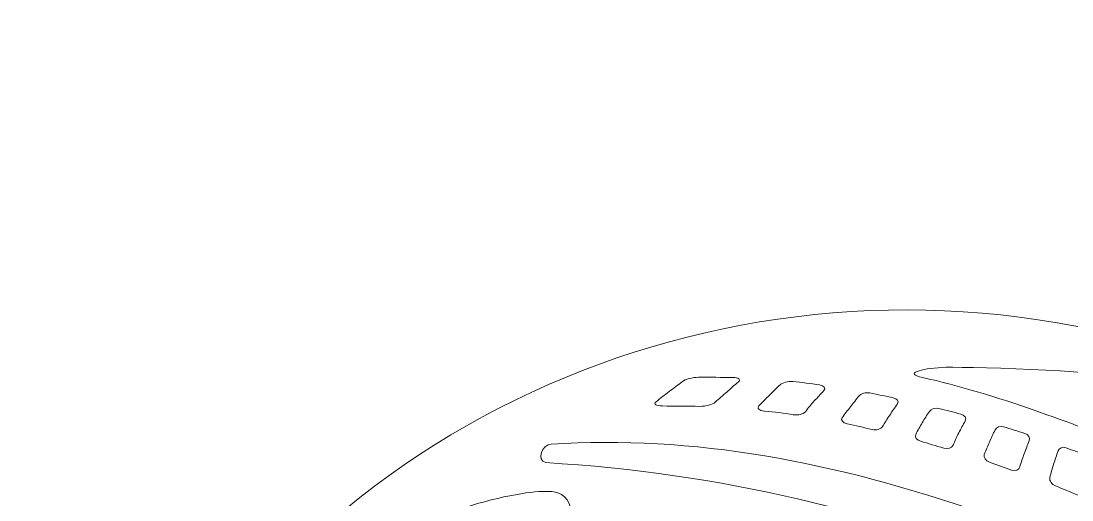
# Model space of a CAD drawing. Header units: centimetres. Extents: x -33.5 to 32.2, y -24.3 to 23.4.
# Drawn here: x -33.51 to -21.6, y 17.43 to 22.86 of the extents above; entities that cross this region are included whole.
import ezdxf

# ---------------------------------------------------------------- set-up
doc = ezdxf.new("R2010")
doc.units = ezdxf.units.CM
doc.header["$MEASUREMENT"] = 0
doc.layers.add('layer 1', color=7, linetype='Continuous')

msp = doc.modelspace()

# ---------------------------------------------------------------- linework, layer by layer
at = {"layer": 'layer 1', "color": 250, "lineweight": 9}
for points, knots in [([(-13.29595, 8.77912), (-13.29967, 8.77912), (-13.30163, 8.77912), (-13.30163, 8.77912), (-13.30163, 8.77912), (-13.09089, 11.9314), (-14.42761, 15.13756), (-16.94611, 17.21986), (-16.94611, 17.21986), (-16.98735, 17.39694), (-17.07947, 17.68816), (-17.22347, 17.82494), (-17.22347, 17.82494), (-17.66533, 18.17216), (-16.82847, 19.08744), (-17.36107, 19.3527), (-17.36107, 19.3527), (-17.92427, 19.65298), (-16.07183, 22.48824), (-16.77795, 22.53398), (-16.77795, 22.53398), (-16.83573, 22.63518), (-17.04477, 22.85702), (-17.16727, 22.84154), (-17.16727, 22.84154), (-17.99471, 22.73698), (-18.44097, 21.1196), (-19.06661, 20.28124), (-19.06661, 20.28124), (-19.25409, 20.31546), (-19.42521, 20.27638), (-19.55205, 20.0376), (-19.55205, 20.0376), (-19.73379, 19.7069), (-19.92823, 19.40512), (-20.19647, 19.37038), (-20.19647, 19.37038), (-20.39303, 19.3449), (-20.70199, 19.30496), (-20.92609, 19.25486), (-20.92609, 19.25486), (-25.42289, 20.42576), (-30.2393, 18.40144), (-32.35214, 14.15946), (-32.35214, 14.15946), (-33.2118, 12.43352), (-33.50882, 10.57142), (-33.31328, 8.7756), (-33.31328, 8.7756), (-33.31316, 8.77444), (-33.31248, 8.77912), (-33.31366, 8.77912), (-33.31366, 8.77912), (-33.31366, 3.56044), (-28.83256, -0.67012), (-23.30481, -0.67012), (-23.30481, -0.67012), (-17.77705, -0.67012), (-13.29595, 3.56044), (-13.29595, 8.77912)], [0, 0, 0, 0, 0.0625, 0.0625, 0.0625, 0.0625, 0.125, 0.125, 0.125, 0.125, 0.1875, 0.1875, 0.1875, 0.1875, 0.25, 0.25, 0.25, 0.25, 0.3125, 0.3125, 0.3125, 0.3125, 0.375, 0.375, 0.375, 0.375, 0.4375, 0.4375, 0.4375, 0.4375, 0.5, 0.5, 0.5, 0.5, 0.5625, 0.5625, 0.5625, 0.5625, 0.625, 0.625, 0.625, 0.625, 0.6875, 0.6875, 0.6875, 0.6875, 0.75, 0.75, 0.75, 0.75, 0.8125, 0.8125, 0.8125, 0.8125, 0.875, 0.875, 0.875, 0.875, 1, 1, 1, 1]), ([(-23.29455, 18.81698), (-23.51665, 18.86512), (-23.31427, 18.91624), (-23.07511, 18.93188), (-23.07511, 18.93188), (-22.93591, 18.94096), (-21.15777, 18.9035), (-21.18743, 18.81344), (-21.18743, 18.81344), (-21.29317, 18.49214), (-20.67127, 18.31164), (-20.41841, 18.3094), (-20.41841, 18.3094), (-20.30947, 18.30842), (-20.02865, 18.3384), (-19.92293, 18.47158), (-19.92293, 18.47158), (-19.84849, 18.56538), (-19.97957, 18.2698), (-19.61309, 18.04196), (-19.61309, 18.04196), (-19.41391, 17.9181), (-18.84657, 17.60444), (-18.62095, 17.78972), (-18.62095, 17.78972), (-18.48569, 17.77774), (-17.79361, 16.46364), (-18.05331, 16.58918), (-18.05331, 16.58918), (-18.91561, 17.0062), (-20.19489, 17.69782), (-21.15731, 18.11586), (-21.15731, 18.11586), (-21.44099, 18.2391), (-22.49385, 18.64326), (-23.29455, 18.81698)], [0, 0, 0, 0, 0.1, 0.1, 0.1, 0.1, 0.2, 0.2, 0.2, 0.2, 0.3, 0.3, 0.3, 0.3, 0.4, 0.4, 0.4, 0.4, 0.5, 0.5, 0.5, 0.5, 0.6, 0.6, 0.6, 0.6, 0.7, 0.7, 0.7, 0.7, 0.8, 0.8, 0.8, 0.8, 1, 1, 1, 1]), ([(-25.83459, 18.81992), (-25.70385, 18.81952), (-25.57311, 18.81926), (-25.44547, 18.8185), (-25.44547, 18.8185), (-25.38103, 18.81808), (-25.35171, 18.79352), (-25.38167, 18.76826), (-25.38167, 18.76826), (-25.42683, 18.73024), (-25.46961, 18.69072), (-25.51283, 18.65304), (-25.51283, 18.65304), (-25.55745, 18.61408), (-25.60255, 18.57728), (-25.64411, 18.53748), (-25.64411, 18.53748), (-25.67145, 18.51132), (-25.75063, 18.48992), (-25.81959, 18.49046), (-25.81959, 18.49046), (-25.95745, 18.49162), (-26.09807, 18.49326), (-26.24035, 18.49484), (-26.24035, 18.49484), (-26.31515, 18.49566), (-26.34651, 18.51692), (-26.31415, 18.54306), (-26.31415, 18.54306), (-26.26597, 18.58194), (-26.21653, 18.61992), (-26.16653, 18.6581), (-26.16653, 18.6581), (-26.11691, 18.696), (-26.06731, 18.73376), (-26.01653, 18.77196), (-26.01653, 18.77196), (-25.98317, 18.79698), (-25.90521, 18.82014), (-25.83459, 18.81992)], [0, 0, 0, 0, 0.09090909, 0.09090909, 0.09090909, 0.09090909, 0.18181818, 0.18181818, 0.18181818, 0.18181818, 0.27272727, 0.27272727, 0.27272727, 0.27272727, 0.36363636, 0.36363636, 0.36363636, 0.36363636, 0.45454545, 0.45454545, 0.45454545, 0.45454545, 0.54545455, 0.54545455, 0.54545455, 0.54545455, 0.63636364, 0.63636364, 0.63636364, 0.63636364, 0.72727273, 0.72727273, 0.72727273, 0.72727273, 0.81818182, 0.81818182, 0.81818182, 0.81818182, 1, 1, 1, 1]), ([(-24.76385, 18.7727), (-24.66247, 18.7626), (-24.56265, 18.74756), (-24.46431, 18.7334), (-24.46431, 18.7334), (-24.41097, 18.72576), (-24.38885, 18.696), (-24.41311, 18.67), (-24.41311, 18.67), (-24.45031, 18.63008), (-24.48609, 18.59136), (-24.52183, 18.55146), (-24.52183, 18.55146), (-24.55723, 18.51186), (-24.59105, 18.47074), (-24.62315, 18.42956), (-24.62315, 18.42956), (-24.64505, 18.40156), (-24.70613, 18.38688), (-24.76041, 18.3958), (-24.76041, 18.3958), (-24.86469, 18.41292), (-24.97527, 18.42672), (-25.08761, 18.43702), (-25.08761, 18.43702), (-25.14799, 18.44258), (-25.17419, 18.46878), (-25.14861, 18.49576), (-25.14861, 18.49576), (-25.11069, 18.5358), (-25.07219, 18.57534), (-25.03221, 18.6147), (-25.03221, 18.6147), (-24.99257, 18.65368), (-24.95325, 18.69296), (-24.91209, 18.73194), (-24.91209, 18.73194), (-24.88483, 18.7578), (-24.82159, 18.7785), (-24.76385, 18.7727)], [0, 0, 0, 0, 0.09090909, 0.09090909, 0.09090909, 0.09090909, 0.18181818, 0.18181818, 0.18181818, 0.18181818, 0.27272727, 0.27272727, 0.27272727, 0.27272727, 0.36363636, 0.36363636, 0.36363636, 0.36363636, 0.45454545, 0.45454545, 0.45454545, 0.45454545, 0.54545455, 0.54545455, 0.54545455, 0.54545455, 0.63636364, 0.63636364, 0.63636364, 0.63636364, 0.72727273, 0.72727273, 0.72727273, 0.72727273, 0.81818182, 0.81818182, 0.81818182, 0.81818182, 1, 1, 1, 1]), ([(-23.89269, 18.6421), (-23.80529, 18.6243), (-23.71507, 18.60588), (-23.62761, 18.58806), (-23.62761, 18.58806), (-23.57979, 18.57834), (-23.55939, 18.54666), (-23.57947, 18.51838), (-23.57947, 18.51838), (-23.60955, 18.4762), (-23.63833, 18.43358), (-23.66709, 18.39088), (-23.66709, 18.39088), (-23.69583, 18.34824), (-23.72347, 18.30492), (-23.74975, 18.26118), (-23.74975, 18.26118), (-23.76743, 18.2317), (-23.81875, 18.21632), (-23.86721, 18.22778), (-23.86721, 18.22778), (-23.96141, 18.25012), (-24.05527, 18.27466), (-24.14875, 18.29418), (-24.14875, 18.29418), (-24.19983, 18.3049), (-24.22569, 18.3331), (-24.20567, 18.36128), (-24.20567, 18.36128), (-24.17569, 18.4033), (-24.14395, 18.44432), (-24.11207, 18.4856), (-24.11207, 18.4856), (-24.08041, 18.52658), (-24.04855, 18.56786), (-24.01487, 18.60826), (-24.01487, 18.60826), (-23.99239, 18.63534), (-23.94051, 18.6518), (-23.89269, 18.6421)], [0, 0, 0, 0, 0.09090909, 0.09090909, 0.09090909, 0.09090909, 0.18181818, 0.18181818, 0.18181818, 0.18181818, 0.27272727, 0.27272727, 0.27272727, 0.27272727, 0.36363636, 0.36363636, 0.36363636, 0.36363636, 0.45454545, 0.45454545, 0.45454545, 0.45454545, 0.54545455, 0.54545455, 0.54545455, 0.54545455, 0.63636364, 0.63636364, 0.63636364, 0.63636364, 0.72727273, 0.72727273, 0.72727273, 0.72727273, 0.81818182, 0.81818182, 0.81818182, 0.81818182, 1, 1, 1, 1]), ([(-23.10991, 18.46702), (-23.02989, 18.44616), (-22.94585, 18.42474), (-22.86337, 18.4028), (-22.86337, 18.4028), (-22.81825, 18.39082), (-22.79543, 18.35554), (-22.81177, 18.3252), (-22.81177, 18.3252), (-22.83611, 18.27988), (-22.86175, 18.23536), (-22.88527, 18.18964), (-22.88527, 18.18964), (-22.90877, 18.14398), (-22.93029, 18.09748), (-22.95019, 18.0503), (-22.95019, 18.0503), (-22.96361, 18.01842), (-23.00861, 18.00262), (-23.05565, 18.01678), (-23.05565, 18.01678), (-23.14343, 18.04312), (-23.23133, 18.06906), (-23.31649, 18.09452), (-23.31649, 18.09452), (-23.36103, 18.10784), (-23.38733, 18.14268), (-23.37231, 18.17286), (-23.37231, 18.17286), (-23.34987, 18.2179), (-23.32499, 18.26184), (-23.29893, 18.305), (-23.29893, 18.305), (-23.27289, 18.34824), (-23.24595, 18.39082), (-23.21823, 18.43376), (-23.21823, 18.43376), (-23.19993, 18.46218), (-23.15241, 18.4781), (-23.10991, 18.46702)], [0, 0, 0, 0, 0.09090909, 0.09090909, 0.09090909, 0.09090909, 0.18181818, 0.18181818, 0.18181818, 0.18181818, 0.27272727, 0.27272727, 0.27272727, 0.27272727, 0.36363636, 0.36363636, 0.36363636, 0.36363636, 0.45454545, 0.45454545, 0.45454545, 0.45454545, 0.54545455, 0.54545455, 0.54545455, 0.54545455, 0.63636364, 0.63636364, 0.63636364, 0.63636364, 0.72727273, 0.72727273, 0.72727273, 0.72727273, 0.81818182, 0.81818182, 0.81818182, 0.81818182, 1, 1, 1, 1]), ([(-27.50288, 18.06102), (-24.30145, 18.27498), (-20.99583, 16.83658), (-17.51315, 14.8278), (-17.51315, 14.8278), (-17.25219, 14.67948), (-17.34307, 14.02304), (-17.43377, 14.08606), (-17.43377, 14.08606), (-20.35729, 16.04486), (-23.57839, 17.62176), (-27.56328, 17.85272), (-27.56328, 17.85272), (-27.68086, 17.87914), (-27.601, 18.06262), (-27.50288, 18.06102)], [0, 0, 0, 0, 0.2, 0.2, 0.2, 0.2, 0.4, 0.4, 0.4, 0.4, 0.6, 0.6, 0.6, 0.6, 1, 1, 1, 1]), ([(-22.37675, 18.25874), (-22.29615, 18.23318), (-22.21799, 18.20888), (-22.13733, 18.18344), (-22.13733, 18.18344), (-22.09701, 18.1707), (-22.07363, 18.13296), (-22.08697, 18.10016), (-22.08697, 18.10016), (-22.10661, 18.0517), (-22.12495, 18.00272), (-22.14349, 17.95344), (-22.14349, 17.95344), (-22.16185, 17.90454), (-22.17931, 17.85484), (-22.19383, 17.80396), (-22.19383, 17.80396), (-22.20367, 17.7697), (-22.24455, 17.75354), (-22.28675, 17.76856), (-22.28675, 17.76856), (-22.37107, 17.7987), (-22.45409, 17.8284), (-22.53839, 17.8586), (-22.53839, 17.8586), (-22.57923, 17.8733), (-22.60773, 17.91222), (-22.59641, 17.94466), (-22.59641, 17.94466), (-22.57955, 17.99288), (-22.55899, 18.03938), (-22.53813, 18.08576), (-22.53813, 18.08576), (-22.51731, 18.1322), (-22.49567, 18.17838), (-22.47373, 18.2242), (-22.47373, 18.2242), (-22.45889, 18.25524), (-22.41569, 18.27112), (-22.37675, 18.25874)], [0, 0, 0, 0, 0.09090909, 0.09090909, 0.09090909, 0.09090909, 0.18181818, 0.18181818, 0.18181818, 0.18181818, 0.27272727, 0.27272727, 0.27272727, 0.27272727, 0.36363636, 0.36363636, 0.36363636, 0.36363636, 0.45454545, 0.45454545, 0.45454545, 0.45454545, 0.54545455, 0.54545455, 0.54545455, 0.54545455, 0.63636364, 0.63636364, 0.63636364, 0.63636364, 0.72727273, 0.72727273, 0.72727273, 0.72727273, 0.81818182, 0.81818182, 0.81818182, 0.81818182, 1, 1, 1, 1]), ([(-21.67041, 18.0209), (-21.59157, 17.99178), (-21.51513, 17.96386), (-21.43623, 17.93492), (-21.43623, 17.93492), (-21.39931, 17.92136), (-21.37103, 17.87936), (-21.38089, 17.84358), (-21.38089, 17.84358), (-21.39531, 17.79122), (-21.41107, 17.7392), (-21.42465, 17.68622), (-21.42465, 17.68622), (-21.43819, 17.63334), (-21.45173, 17.58), (-21.46099, 17.5256), (-21.46099, 17.5256), (-21.46733, 17.48824), (-21.50451, 17.47146), (-21.54317, 17.48752), (-21.54317, 17.48752), (-21.62677, 17.52214), (-21.70763, 17.55648), (-21.79025, 17.58988), (-21.79025, 17.58988), (-21.83165, 17.6066), (-21.86037, 17.64728), (-21.85255, 17.68228), (-21.85255, 17.68228), (-21.84093, 17.7346), (-21.82679, 17.78542), (-21.81085, 17.83564), (-21.81085, 17.83564), (-21.79483, 17.88584), (-21.77713, 17.93548), (-21.76037, 17.98526), (-21.76037, 17.98526), (-21.74903, 18.01898), (-21.70977, 18.0354), (-21.67041, 18.0209)], [0, 0, 0, 0, 0.09090909, 0.09090909, 0.09090909, 0.09090909, 0.18181818, 0.18181818, 0.18181818, 0.18181818, 0.27272727, 0.27272727, 0.27272727, 0.27272727, 0.36363636, 0.36363636, 0.36363636, 0.36363636, 0.45454545, 0.45454545, 0.45454545, 0.45454545, 0.54545455, 0.54545455, 0.54545455, 0.54545455, 0.63636364, 0.63636364, 0.63636364, 0.63636364, 0.72727273, 0.72727273, 0.72727273, 0.72727273, 0.81818182, 0.81818182, 0.81818182, 0.81818182, 1, 1, 1, 1]), ([(-29.74858, 16.67906), (-29.86844, 16.56742), (-29.85752, 16.5271), (-29.75972, 16.55674), (-29.75972, 16.55674), (-29.46974, 16.64462), (-28.91882, 16.78736), (-28.55272, 16.70032), (-28.55272, 16.70032), (-28.1864, 16.61318), (-27.9582, 16.32042), (-27.92506, 16.19668), (-27.92506, 16.19668), (-27.90764, 16.13166), (-27.84606, 16.10692), (-27.78856, 16.1902), (-27.78856, 16.1902), (-27.4583, 16.6856), (-27.32539, 17.00944), (-27.28823, 17.21084), (-27.28823, 17.21084), (-27.25153, 17.40942), (-27.35157, 17.49978), (-27.47256, 17.52114), (-27.47256, 17.52114), (-27.59516, 17.54282), (-27.90714, 17.51018), (-28.33702, 17.38808), (-28.33702, 17.38808), (-28.762, 17.26742), (-29.27876, 17.04512), (-29.74858, 16.67906)], [0, 0, 0, 0, 0.11111111, 0.11111111, 0.11111111, 0.11111111, 0.22222222, 0.22222222, 0.22222222, 0.22222222, 0.33333333, 0.33333333, 0.33333333, 0.33333333, 0.44444444, 0.44444444, 0.44444444, 0.44444444, 0.55555556, 0.55555556, 0.55555556, 0.55555556, 0.66666667, 0.66666667, 0.66666667, 0.66666667, 0.77777778, 0.77777778, 0.77777778, 0.77777778, 1, 1, 1, 1])]:
    msp.add_open_spline(points, degree=3, knots=knots, dxfattribs=at)

doc.saveas('drawing.dxf')
